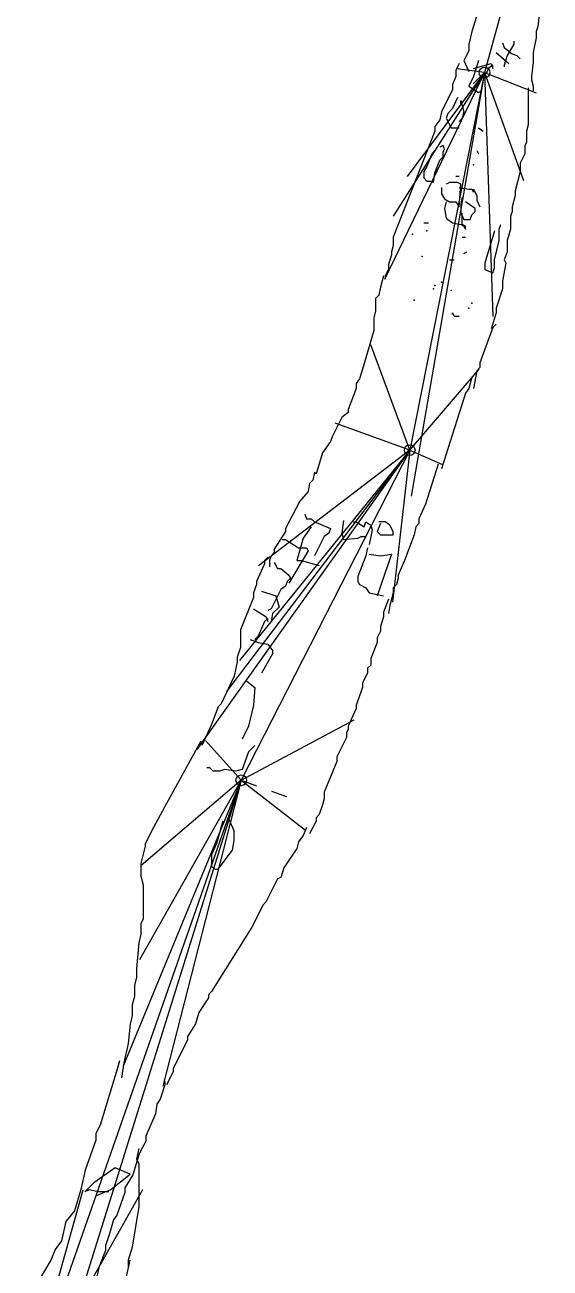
# Model space of a CAD drawing. Header units: millimetres. Extents: x -8 to 158, y -16 to 290.
# Drawn here: x 52.02 to 61.82, y 72.03 to 95.22 of the extents above; entities that cross this region are included whole.
import ezdxf

# ---------------------------------------------------------------- set-up
doc = ezdxf.new("R2010")
doc.units = ezdxf.units.MM
doc.linetypes.add('DASH', pattern=[0.6, 0.3, -0.3])

msp = doc.modelspace()

# ---------------------------------------------------------------- linework, layer by layer
at = {"layer": 'Shots', "color": 1}
for p, q in [((61.822, 98.82), (60.598, 94.336)), ((60.598, 94.336), (59.2, 87.292)), ((59.2, 87.292), (56.056, 81.132)), ((56.056, 81.132), (52.016, 69.604))]:
    msp.add_line(p, q, dxfattribs=at)
for centre in [(60.598, 94.336), (59.2, 87.292), (56.056, 81.132)]:
    msp.add_circle(centre, 0.1, dxfattribs=at)
at = {"layer": 'Sketch', "color": 0}
for points in [[(61.262, 99.062), (61.262, 98.942), (61.232, 98.822), (61.232, 98.762), (61.202, 98.642), (61.172, 98.252), (61.112, 98.012), (61.082, 97.532), (61.022, 97.352), (61.022, 97.202), (60.962, 97.082), (60.932, 96.932), (60.722, 96.212), (60.572, 95.882), (60.512, 95.582), (60.362, 95.102), (60.302, 94.862), (60.302, 94.742), (60.212, 94.562), (60.302, 94.352)], [(61.772, 97.352), (61.802, 97.262), (61.772, 97.142), (61.772, 96.602), (61.742, 96.422), (61.742, 96.302), (61.682, 95.972), (61.592, 95.192), (61.562, 95.102), (61.562, 94.982), (61.502, 94.712), (61.502, 94.532), (61.472, 94.262), (61.472, 94.202), (61.502, 94.082), (61.502, 93.992)], [(60.932, 94.892), (60.962, 94.802), (61.112, 94.682), (61.202, 94.652), (61.262, 94.592)], [(61.142, 94.922), (61.142, 94.862), (61.022, 94.652), (60.962, 94.472), (60.962, 94.442)], [(60.812, 94.712), (61.052, 94.502)], [(60.122, 94.502), (60.062, 94.382), (60.062, 94.262), (60.002, 94.112), (60.002, 94.022), (59.792, 93.602), (59.762, 93.452), (59.672, 93.332), (59.672, 93.242), (58.892, 91.262), (58.892, 91.112), (58.862, 90.992), (58.862, 90.932), (58.802, 90.752), (58.802, 90.662), (58.742, 90.542), (58.742, 90.482)], [(60.482, 94.562), (60.392, 94.262), (60.302, 94.082), (60.482, 93.962), (60.542, 93.992)], [(60.392, 94.412), (60.722, 94.502), (60.752, 94.412), (60.752, 94.472), (60.662, 94.412), (60.632, 94.322), (60.512, 94.232), (60.422, 93.962)], [(61.412, 94.052), (61.412, 93.362), (61.382, 93.242), (61.382, 93.032), (61.352, 92.972), (61.352, 92.822), (61.262, 92.642), (61.262, 92.492), (61.172, 92.132), (61.172, 92.042), (61.112, 91.832), (61.112, 91.742), (61.082, 91.652), (61.082, 91.412), (61.022, 91.202), (61.022, 90.992), (60.962, 90.842), (60.992, 90.782), (60.932, 90.452), (60.932, 90.302), (60.812, 89.942), (60.812, 89.852), (60.722, 89.552)], [(60.092, 93.872), (60.002, 93.662), (59.912, 93.572), (59.882, 93.482), (59.972, 93.302), (60.122, 93.302)], [(60.152, 93.752), (60.152, 93.812), (60.212, 93.602), (60.182, 93.482), (60.122, 93.422)], [(59.672, 92.882), (59.612, 92.822), (59.522, 92.582), (59.462, 92.492), (59.462, 92.372), (59.522, 92.312), (59.582, 92.312), (59.642, 92.282), (59.672, 92.462), (59.762, 92.702), (59.822, 92.762), (59.822, 92.852), (59.852, 92.912), (59.822, 92.972), (59.762, 92.942)], [(59.792, 92.192), (59.792, 92.072), (59.852, 91.982), (59.942, 91.922), (60.062, 91.922), (60.122, 91.832), (60.152, 92.252), (60.092, 92.282), (59.942, 92.282), (59.882, 92.252)], [(60.122, 92.192), (60.302, 92.162), (60.362, 92.162), (60.392, 92.102), (60.392, 92.162), (60.452, 92.042), (60.452, 91.952), (60.512, 91.832)], [(59.882, 91.922), (59.852, 91.802), (59.882, 91.622), (60.002, 91.532), (60.152, 91.502), (60.212, 91.472), (60.242, 91.412), (60.242, 91.472), (60.182, 91.502), (60.182, 91.712)], [(60.182, 92.012), (60.152, 91.892), (60.152, 91.712), (60.212, 91.592), (60.332, 91.592), (60.362, 91.682), (60.422, 91.742), (60.422, 91.802), (60.242, 91.922)], [(60.782, 91.382), (60.602, 90.782), (60.602, 90.662), (60.752, 90.602), (60.782, 90.692), (60.782, 90.842), (60.872, 91.202), (60.872, 91.412), (60.902, 91.502)], [(58.712, 90.542), (58.652, 90.332), (58.622, 90.182), (58.562, 90.122), (58.562, 89.882), (58.532, 89.762), (58.532, 89.522), (58.442, 89.222), (58.322, 88.802), (58.262, 88.622), (58.202, 88.532), (58.202, 88.442), (58.052, 88.052), (58.052, 87.992), (57.932, 87.902), (57.752, 87.542), (57.722, 87.452), (57.572, 87.242), (57.452, 86.852), (57.422, 86.882), (57.392, 86.732), (57.332, 86.672), (57.302, 86.522), (57.152, 86.342), (56.882, 85.832), (56.882, 85.772), (56.672, 85.442), (56.672, 85.382), (56.612, 85.322), (56.582, 85.232), (56.582, 85.112)], [(60.812, 89.642), (60.752, 89.582), (60.512, 88.922), (60.512, 88.832), (60.452, 88.772), (60.392, 88.442)], [(60.362, 88.652), (60.302, 88.442), (60.242, 88.352), (59.792, 86.942)], [(59.732, 87.032), (59.492, 86.282), (59.372, 86.012), (59.372, 85.922), (59.312, 85.862), (59.282, 85.712), (59.102, 85.232), (59.102, 85.232), (58.982, 84.962), (58.982, 84.902), (58.952, 84.782), (58.892, 84.722), (58.892, 84.632), (58.832, 84.392), (58.802, 84.242)], [(57.242, 86.102), (57.272, 86.012), (57.362, 86.012), (57.422, 85.952), (57.722, 85.832), (57.692, 85.742), (57.602, 85.682), (57.422, 85.322)], [(57.362, 85.862), (57.212, 85.652), (57.092, 85.232), (57.182, 85.232), (57.512, 85.142)], [(57.962, 85.982), (57.932, 85.742), (57.962, 85.622), (58.232, 85.652), (58.292, 85.682), (58.382, 85.682)], [(58.142, 85.952), (58.202, 85.952), (58.352, 85.862), (58.382, 85.952), (58.472, 85.892), (58.502, 85.802), (58.472, 85.682), (58.442, 85.532)], [(58.652, 85.922), (58.592, 85.772), (58.652, 85.712), (58.892, 85.712), (58.892, 85.772), (58.832, 85.892), (58.742, 85.952), (58.622, 85.952)], [(56.822, 85.622), (56.882, 85.622), (57.122, 85.472), (57.272, 85.472), (57.302, 85.412), (56.942, 84.812)], [(58.412, 85.472), (58.382, 85.322), (58.232, 84.932), (58.232, 84.842), (58.262, 84.782), (58.382, 84.722), (58.442, 84.632), (58.712, 84.572)], [(58.442, 85.352), (58.652, 85.322), (58.862, 85.352), (58.592, 84.572)], [(56.552, 85.292), (56.492, 85.232), (56.492, 85.172), (56.342, 84.842), (56.342, 84.782), (56.282, 84.632), (56.282, 84.542), (56.042, 83.942), (56.042, 83.612), (55.982, 83.432), (55.982, 83.342), (55.952, 83.222), (55.922, 83.072), (55.922, 83.072), (55.682, 82.562), (55.622, 82.502), (55.502, 82.172), (55.322, 81.782)], [(56.672, 85.202), (56.732, 85.082), (56.792, 85.082), (56.942, 84.962), (56.972, 84.902), (56.912, 84.842), (56.882, 84.752), (56.792, 84.692), (56.612, 84.332), (56.552, 84.302)], [(56.432, 84.662), (56.702, 84.572), (56.762, 84.362), (56.642, 84.242), (56.612, 84.092)], [(58.802, 84.512), (58.712, 84.272), (58.712, 84.182), (58.652, 84.002), (58.652, 83.912), (58.592, 83.792), (58.592, 83.702), (58.472, 83.402), (58.472, 83.282), (58.412, 83.222), (58.412, 83.132), (58.322, 82.952), (58.322, 82.862), (58.202, 82.532), (58.202, 82.472), (58.052, 82.142), (58.052, 82.082), (58.022, 82.022), (58.022, 81.932), (57.842, 81.572), (57.842, 81.482), (57.602, 80.912), (57.602, 80.792), (57.572, 80.672), (57.572, 80.672), (57.512, 80.492), (57.452, 80.432), (57.452, 80.372), (57.332, 80.132)], [(56.282, 84.332), (56.522, 84.182), (56.552, 84.092), (56.552, 84.152), (56.492, 84.092), (56.372, 83.822), (56.312, 83.762)], [(56.222, 83.762), (56.372, 83.702), (56.552, 83.672), (56.642, 83.552), (56.642, 83.492), (56.432, 83.132)], [(56.162, 82.982), (56.312, 82.862), (56.282, 82.532), (56.192, 82.142), (56.072, 81.902)], [(55.302, 81.862), (54.662, 80.702), (54.382, 80.182), (54.382, 80.182), (54.262, 79.942), (54.262, 79.902), (54.182, 79.582), (54.182, 79.342), (54.222, 79.182), (54.222, 78.542), (54.182, 78.462), (54.182, 78.262), (54.142, 78.102), (54.102, 77.622), (54.102, 77.462), (54.062, 77.302), (54.062, 77.102), (54.022, 76.942), (54.022, 76.742), (53.982, 76.582), (53.942, 76.222), (53.862, 75.862), (53.822, 75.582)], [(56.312, 81.782), (56.192, 81.662), (56.072, 81.332), (55.952, 81.302), (55.742, 81.332), (55.652, 81.302), (55.532, 81.302), (55.472, 81.362), (55.412, 81.362)], [(57.272, 80.252), (57.212, 80.102), (57.122, 79.982), (57.092, 79.862), (56.852, 79.502), (56.792, 79.322), (56.732, 79.292), (56.522, 78.872), (56.462, 78.812), (56.252, 78.392), (55.502, 77.192), (55.442, 77.132), (55.442, 77.072), (55.262, 76.802), (55.202, 76.592), (55.052, 76.352), (55.052, 76.292), (54.782, 75.752), (54.782, 75.692), (54.662, 75.452)], [(55.712, 80.372), (55.592, 79.952), (55.502, 79.742), (55.502, 79.532), (55.562, 79.472), (55.622, 79.472), (55.892, 79.832), (55.922, 80.012), (55.922, 80.192), (55.832, 80.402)], [(53.782, 75.902), (53.742, 75.742), (53.422, 74.702), (53.342, 74.542), (53.342, 74.422), (53.142, 73.862), (53.062, 73.502), (52.942, 73.102), (52.782, 72.902), (52.702, 72.542), (52.582, 72.382), (52.502, 72.182), (52.262, 71.782), (52.182, 71.422), (52.062, 71.222), (52.022, 71.142)], [(54.632, 75.512), (54.632, 75.452), (54.542, 75.182), (54.482, 75.092), (54.452, 74.912), (54.272, 74.492), (54.272, 74.402), (54.152, 74.162), (54.032, 73.772), (53.882, 73.532), (53.882, 73.442), (53.732, 73.022), (53.672, 72.932), (53.582, 72.632), (53.522, 72.452), (53.522, 72.362), (53.402, 72.062), (53.342, 71.792)], [(54.142, 74.262), (54.102, 74.062), (54.142, 73.982), (54.142, 73.182), (54.022, 72.422), (53.942, 72.182), (53.942, 72.062)], [(53.342, 73.382), (53.622, 73.502), (53.982, 73.782), (53.702, 73.902), (53.302, 73.622), (53.142, 73.462), (53.222, 73.502), (53.382, 73.462), (53.582, 73.462)], [(53.902, 71.822), (53.982, 72.182)]]:
    msp.add_lwpolyline(points, dxfattribs=at)
at = {"layer": 'Sketch', "color": 32}
for points in [[(60.482, 93.302), (60.572, 93.242)], [(60.452, 92.882), (60.482, 92.822)], [(60.062, 92.402), (60.122, 92.402)], [(59.462, 91.532), (59.552, 91.532)], [(60.182, 91.262), (60.242, 91.262)], [(60.212, 90.962), (60.272, 90.992)], [(59.942, 90.842), (60.032, 90.842)], [(60.002, 89.822), (60.002, 89.852), (60.032, 89.792), (60.122, 89.792)]]:
    msp.add_lwpolyline(points, dxfattribs=at)
for p in [(60.392, 92.612), (59.522, 91.382), (59.252, 91.322), (59.432, 90.902), (59.642, 90.302), (59.672, 90.362), (59.792, 90.422), (59.972, 90.272), (59.282, 90.092), (60.362, 90.032), (60.302, 89.942)]:
    msp.add_point(p, dxfattribs=at)
at = {"layer": 'XSect', "color": 1}
for p, q in [((60.598, 94.336), (60.082, 94.406)), ((60.598, 94.336), (58.732, 90.472)), ((60.598, 94.336), (58.89, 91.654)), ((60.598, 94.336), (59.15, 92.398)), ((60.598, 94.336), (59.23, 86.434)), ((60.598, 94.336), (61.558, 93.956)), ((60.598, 94.336), (61.322, 92.322)), ((60.598, 94.336), (60.75, 89.786)), ((59.2, 87.292), (58.474, 89.256)), ((59.2, 87.292), (60.496, 88.802)), ((59.2, 87.292), (57.81, 87.792)), ((59.2, 87.292), (55.224, 81.706)), ((59.2, 87.292), (55.782, 82.788)), ((59.2, 87.292), (56.026, 83.368)), ((59.2, 87.292), (56.376, 85.134)), ((59.2, 87.292), (58.878, 84.454)), ((59.2, 87.292), (59.814, 87.026)), ((56.056, 81.132), (58.164, 82.258)), ((56.056, 81.132), (55.39, 81.878)), ((56.056, 81.132), (52.768, 70.616)), ((56.056, 81.132), (53.85, 75.802)), ((56.056, 81.132), (54.154, 77.784)), ((56.056, 81.132), (54.19, 79.544)), ((56.056, 81.132), (54.59, 75.428)), ((56.056, 81.132), (57.258, 80.2)), ((52.016, 69.604), (54.22, 73.498)), ((52.016, 69.604), (53.104, 73.492))]:
    msp.add_line(p, q, dxfattribs=at)
at = {"layer": 'XSect', "color": 1, "linetype": 'DASH'}
for p, q in [((60.598, 94.336), (60.294, 94.036)), ((59.2, 87.292), (59.026, 87.068)), ((59.2, 87.292), (59.156, 87.292)), ((56.056, 81.132), (57.136, 80.744))]:
    msp.add_line(p, q, dxfattribs=at)

doc.saveas('drawing.dxf')
